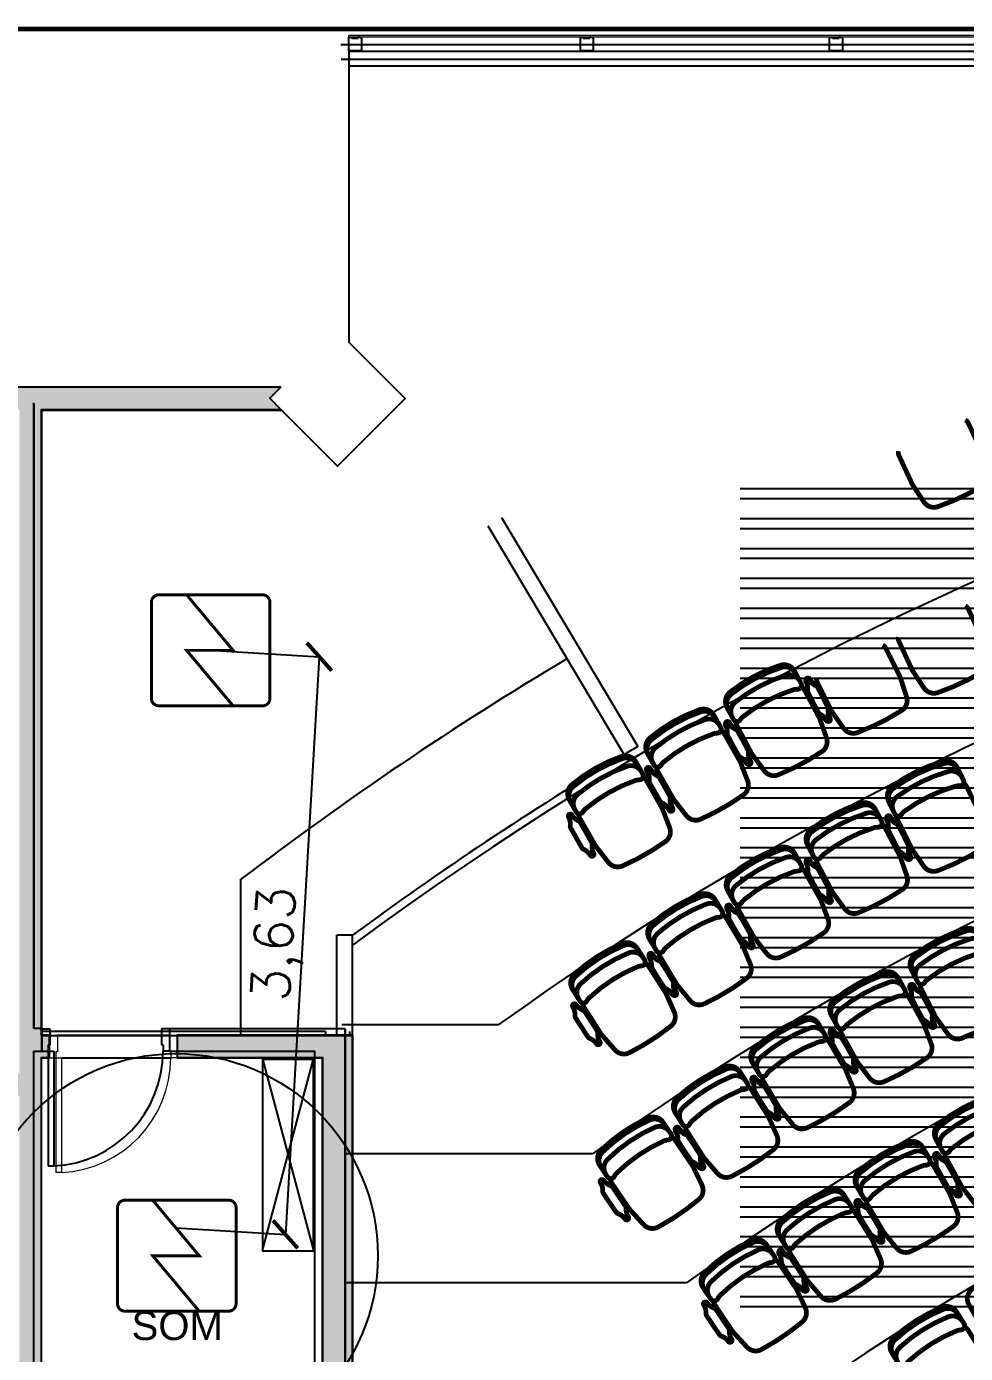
# Model space of a CAD drawing. Header units: metres. Extents: x -331 to 2982, y 362 to 2539.
# Drawn here: x 832.09 to 837.98, y 983.01 to 991.32 of the extents above; entities that cross this region are included whole.
import ezdxf

# ---------------------------------------------------------------- set-up
doc = ezdxf.new("R2010")
doc.units = ezdxf.units.M
doc.layers.get('0').update_dxf_attribs({"color": 251})
doc.layers.get('Defpoints').update_dxf_attribs({"color": 251})
for name, color, linetype in [('AR-COND', 4, 'Continuous'), ('CX', 251, 'Continuous'), ('DET. FUMAÇA', 1, 'Continuous'), ('Pis', 251, 'Continuous'), ('Renato', 7, 'Continuous')]:
    doc.layers.add(name, color=color, linetype=linetype)
doc.layers.add('BASE', color=8, linetype='Continuous', lineweight=5)
doc.styles.add('ARIAL', font='arial.ttf')
doc.styles.add('COTA', font='simplex.shx')
doc.styles.get("Standard").update_dxf_attribs({"font": 'arial.ttf', "height": 0.3})
doc.dimstyles.new('1_100', dxfattribs={"dimtxt": 0.25, "dimasz": 0.15, "dimexe": 0.5, "dimexo": 0.25, "dimgap": 0.25, "dimtad": 1, "dimtxsty": 'Standard', "dimblk": 'DOT', "dimcen": 0.15, "dimadec": 0, "dimazin": 0, "dimtfac": 1, "dimtmove": 0, "dimatfit": 3, "dimfxl": 1, "dimarcsym": 0})

# ---------------------------------------------------------------- blocks, each defined once
blk = doc.blocks.new('XR_BL2_AND_MON-REV15$0$P8014PL')
at = {"layer": 'BASE'}
for p, q in [((-0.075, 0.14), (-0.075, 0.8591)), ((-0.075, 0.8591), (-0.04, 0.8591)), ((-0.04, 0.14), (-0.04, 0.8591)), ((-0.8, 0), (-0.8, 0.14)), ((-0.8, 0.14), (-0.76, 0.14)), ((-0.76, 0.1), (-0.76, 0.14)), ((-0.76, 0.1), (-0.75, 0.1)), ((-0.75, 0), (-0.75, 0.1)), ((-0.04, 0.14), (-0.075, 0.14)), ((-0.05, 0), (-0.05, 0.1)), ((-0.04, 0.1), (-0.05, 0.1)), ((-0.04, 0.1), (-0.04, 0.14)), ((0, 0.14), (-0.04, 0.14)), ((0, 0), (0, 0.14)), ((-0.8, 0), (-0.75, 0)), ((0, 0), (-0.05, 0))]:
    blk.add_line(p, q, dxfattribs=at)
blk.add_arc((-0.04, 0.14), 0.72, 92.78631, 180, dxfattribs=at)
blk = doc.blocks.new('XR_BL2_AND_MON-REV15$0$PERFIL_UNIT_ALCOA')
at = {"layer": 'CX', "color": 6}
for p, q in [((-21.3, 13.4), (-15.2, 13.4)), ((30.6, 13.4), (24.4, 13.4))]:
    blk.add_line(p, q, dxfattribs=at)
at = {"layer": 'CX'}
blk.add_lwpolyline([(-15.2, 19.2), (-15.2, 13.4), (-33.6, 13.4), (-33.6, 19.2), (-35.4, 19.2), (-35.4, 99.2), (44.6, 99.2), (44.6, 19.2), (42.9, 19.2), (42.9, 13.4), (24.4, 13.4), (24.4, 19.2)], close=True, dxfattribs=at)
blk = doc.blocks.new('XR_BL2_AND_MON-REV15$0$A$C10B331E6')
at = {"layer": 'BASE'}
for p, q in [((-0.1499, 0), (-0.1499, -9.3133, 2.33)), ((-0.06, 0, 197.496), (-0.06, -9.3133, 199.826)), ((-0.0499, 0, 179.8525), (-0.0499, -9.3133, 199.826))]:
    blk.add_line(p, q, dxfattribs=at)
at = {"layer": 'BASE', "elevation": 179.8525}
blk.add_lwpolyline([(-0.06, -9.3133), (-0.0499, -9.3133)], dxfattribs=at)
at = {"layer": 'BASE', "linetype": 'ByBlock', "ltscale": 0.1, "xscale": -0.001000000000203727, "yscale": 0.001000000000203727, "zscale": 0.0009999999999763531, "rotation": 90}
for p in [(-0.0466, -6.2537), (-0.0466, -7.8162), (-0.0466, -9.2687, 179.8525)]:
    blk.add_blockref('XR_BL2_AND_MON-REV15$0$PERFIL_UNIT_ALCOA', p, dxfattribs=at)
blk = doc.blocks.new('Detector de fumaça')
at = {"layer": 'DET. FUMAÇA', "linetype": 'Continuous', "lineweight": 15, "const_width": 0.0187}
blk.add_lwpolyline([(774.5995, 539.8158), (775.2491, 539.8158, -0.414214), (775.2958, 539.769), (775.2958, 539.1669, -0.414214), (775.2491, 539.1202), (774.5995, 539.1202, -0.414214), (774.5527, 539.1669), (774.5527, 539.769, -0.414214)], format="xyb", close=True, dxfattribs=at)
blk.add_lwpolyline([(774.773, 539.8158), (775.0645, 539.468), (774.773, 539.468), (775.0645, 539.1202)], dxfattribs=at)
blk = doc.blocks.new('_ARCHTICK')
at = {"color": 0, "linetype": 'ByBlock', "const_width": 0.15}
blk.add_lwpolyline([(-0.5, -0.5), (0.5, 0.5)], dxfattribs=at)
blk = doc.blocks.new('*D4763')
at = {"layer": 'AR-COND', "color": 1, "lineweight": -2, "transparency": 16777216}
for p, q in [((833.2407, 987.414), (833.9269, 987.3736)), ((833.9269, 987.3736), (833.7142, 983.7548)), ((833.028, 983.7951), (833.7142, 983.7548))]:
    blk.add_line(p, q, dxfattribs=at)
at = {"layer": 'Defpoints', "color": 0, "transparency": 16777216}
for p in [(833.2407, 987.414), (833.028, 983.7951), (833.7142, 983.7548)]:
    blk.add_point(p, dxfattribs=at)
at = {"layer": 'AR-COND', "color": 1, "lineweight": -2, "transparency": 16777216, "xscale": 0.165, "yscale": 0.165, "zscale": 0.165}
for p, rotation in [((833.9269, 987.3736), 86.63663096112106), ((833.7142, 983.7548), 266.6366309611211)]:
    blk.add_blockref('_ARCHTICK', p, dxfattribs=dict(at, rotation=rotation))
at = {"layer": 'AR-COND', "color": 1, "transparency": 16777216, "insert": (833.6742, 985.5728), "char_height": 0.24, "attachment_point": 5, "rotation": 86.63663, "style": 'COTA'}
blk.add_mtext('\\A1;3,63', dxfattribs=at)
blk = doc.blocks.new('_Dot')
at = {"color": 0, "linetype": 'ByBlock', "lineweight": -2}
blk.add_line((-0.5, 0), (-1, 0), dxfattribs=at)
at = {"color": 0, "linetype": 'ByBlock', "const_width": 0.5}
blk.add_lwpolyline([(-0.25, 0, 1), (0.25, 0, 1)], format="xyb", close=True, dxfattribs=at)

msp = doc.modelspace()

# ---------------------------------------------------------------- hatches: boundary and pattern name
at = {"layer": 'Renato'}
msp.add_hatch(color=256, dxfattribs=at).paths.add_polyline_path([(828.9861, 984.7637), (828.9861, 986.5106), (828.8161, 986.5106), (828.8161, 986.4206), (828.8461, 986.4206), (828.8461, 982.9668), (828.8161, 982.9668), (828.8161, 982.8768), (828.9861, 982.8768), (828.9861, 984.6237), (832.0457, 984.6237), (832.0457, 980.4637), (830.5581, 980.4637), (830.5581, 980.3237), (832.2357, 980.3237), (832.2357, 980.4637), (832.1857, 980.4637), (832.1857, 982.2254), (833.946, 982.2254), (833.946, 980.723), (834.041, 980.818), (834.136, 980.723), (834.136, 985.0037), (833.0357, 985.0037), (833.0357, 984.8637), (833.946, 984.8637), (833.946, 982.3654), (832.1857, 982.3654), (832.1857, 984.8637), (832.2357, 984.8637), (832.2357, 985.0037), (832.1857, 985.0037), (832.1857, 988.9237), (833.6868, 988.9237), (833.6168, 988.9937), (833.6868, 989.0637), (830.5581, 989.0637), (830.5581, 988.9237), (832.0457, 988.9237), (832.0457, 984.7637)])
h = msp.add_hatch(dxfattribs=at)
h.set_pattern_fill('ANSI32', color=256, scale=0.5, angle=135)
h.set_pattern_definition([(180, (839.86678, 988.55278), (-1e-17, -0.1875), []), (180, (839.80428, 988.61528), (-1e-17, -0.1875), [])])
h.paths.add_polyline_path([(840.7153, 988.5528), (836.5653, 988.5528), (836.5653, 983.2157), (840.7153, 983.2157)])

# ---------------------------------------------------------------- linework, layer by layer
at = {"lineweight": 0}
msp.add_lwpolyline([(830.51, 980.3648), (862.4472, 980.3648, 1.000162), (862.4486, 989.1047), (862.118, 989.1022), (862.118, 991.1173), (862.193, 991.1173), (862.193, 991.3073), (830.793, 991.3073), (830.793, 991.1173), (830.868, 991.1173), (830.868, 989.1048, 1.0398), (830.5074, 980.3647, 0.005135)], format="xyb", close=True, dxfattribs=at)
at = {"layer": 'AR-COND', "color": 150}
msp.add_circle((833.028, 983.6212), 1.266, dxfattribs=at)
at = {"layer": 'Pis'}
for p, q in [((843.3762, 991.3073), (834.0629, 991.3073)), ((843.3762, 991.2971), (834.0629, 991.2971)), ((843.3762, 991.2073), (834.0629, 991.2073)), ((843.3762, 991.2073), (834.063, 991.2073)), ((834.063, 991.1173), (843.3751, 991.1173)), ((832.1376, 985.0448), (832.1376, 988.9648)), ((832.1376, 988.9573), (832.1376, 985.0448)), ((832.1876, 985.0448), (832.1376, 985.0448)), ((832.1876, 984.9048), (832.1876, 985.0448)), ((832.1876, 984.9023), (832.1876, 985.0423)), ((832.1876, 985.0423), (832.1876, 984.9023)), ((832.1876, 985.0423), (832.2376, 985.0423)), ((832.2376, 985.0423), (832.2376, 984.9423)), ((832.9876, 985.0423), (832.9376, 985.0423)), ((832.9376, 985.0423), (832.9376, 984.9423)), ((834.088, 985.0423), (832.9876, 985.0423)), ((832.9876, 985.0423), (832.9876, 984.9023)), ((832.9876, 985.0423), (832.9876, 984.9023)), ((835.0491, 985.0669), (834.068, 985.0669)), ((835.0491, 985.0669), (834.068, 985.0669)), ((835.0491, 985.0669), (834.068, 985.0669)), ((835.0491, 985.0669), (834.068, 985.0669)), ((834.088, 980.8039), (834.088, 985.0423)), ((834.088, 985.0423), (834.088, 980.8039)), ((832.2276, 984.9423), (832.2276, 984.9023)), ((832.2276, 984.9423), (832.2376, 984.9423)), ((832.9476, 984.9423), (832.9376, 984.9423)), ((832.9476, 984.9423), (832.9476, 984.9023)), ((832.1376, 984.9023), (832.1876, 984.9023)), ((832.1376, 982.404), (832.1376, 984.9023)), ((832.1876, 984.9023), (832.2276, 984.9023)), ((832.2276, 984.9023), (832.2276, 984.1831)), ((832.2276, 984.9023), (832.2626, 984.9023)), ((832.2626, 984.9023), (832.2626, 984.1831)), ((832.9876, 984.9023), (832.9476, 984.9023)), ((832.9876, 984.9023), (833.898, 984.9023)), ((833.898, 982.404), (833.898, 984.9023)), ((835.6392, 984.2595), (834.088, 984.2595)), ((835.6392, 984.2595), (834.088, 984.2595)), ((832.2626, 984.1831), (832.2276, 984.1831)), ((836.2292, 983.4521), (834.088, 983.4521)), ((836.2292, 983.4521), (834.088, 983.4521))]:
    msp.add_line(p, q, dxfattribs=at)
at = {"layer": 'Pis', "const_width": 0.03}
for points in [[(830.51, 980.3648), (862.4472, 980.3648, 1.000162), (862.4486, 989.1047), (862.118, 989.1022), (862.118, 991.1173), (862.193, 991.1173), (862.193, 991.3073), (830.793, 991.3073), (830.793, 991.1173), (830.868, 991.1173), (830.868, 989.1048, 1.0398), (830.5074, 980.3647, 0.005135)], [(836.8982, 987.1668, 0.08991), (836.5834, 986.999, 0.086278), (836.5663, 986.9799, -0.57735), (836.523, 986.9813), (836.482, 987.0583, -0.36261), (836.5017, 987.1524, -0.08991), (836.8165, 987.3201, -0.36261), (836.9056, 987.284), (836.9466, 987.2071, -0.57735), (836.9237, 987.1703, 0.086278)], [(837.0659, 987.0132, -0.164851), (837.0566, 987.022), (836.9888, 987.1491, -0.164851), (836.9867, 987.1618, 0.162089), (836.9779, 987.2175, -1), (836.9999, 987.2292, 0.162089), (837.0412, 987.1909, -0.164851), (837.0506, 987.1821), (837.1184, 987.0549, -0.164851), (837.1204, 987.0422, 0.162089), (837.1293, 986.9865, -1), (837.1072, 986.9748, 0.162089)], [(837.1153, 987.0564), (837.051, 987.1853, 0.164851), (837.0419, 987.1944, -0.162089), (837.0017, 987.2338, 1), (836.9793, 987.2227, -0.162089), (836.9866, 987.1668, 0.164851), (836.9884, 987.1541), (837.0527, 987.0251, 0.164851), (837.0618, 987.0161, -0.162089), (837.102, 986.9766, 1), (837.1244, 986.9877, -0.162089), (837.1171, 987.0436, 0.164851)], [(836.3957, 986.8906, 0.08991), (836.0855, 986.7144, 0.086278), (836.0689, 986.6948, -0.57735), (836.0256, 986.6951), (835.9826, 986.7709, -0.36261), (835.9997, 986.8655, -0.08991), (836.3099, 987.0417, -0.36261), (836.3999, 987.008), (836.443, 986.9322, -0.57735), (836.4211, 986.8949, 0.086278)], [(836.5675, 986.7416, -0.164851), (836.5579, 986.7501), (836.4867, 986.8754, -0.164851), (836.4843, 986.888, 0.162089), (836.474, 986.9434, -1), (836.4957, 986.9558, 0.162089), (836.538, 986.9185, -0.164851), (836.5476, 986.91), (836.6188, 986.7847, -0.164851), (836.6212, 986.7721, 0.162089), (836.6316, 986.7167, -1), (836.6098, 986.7043, 0.162089)], [(836.6153, 986.7868), (836.5475, 986.914, 0.164851), (836.5382, 986.9228, -0.162089), (836.4969, 986.9612, 1), (836.4748, 986.9494, -0.162089), (836.4837, 986.8938, 0.164851), (836.4858, 986.8811), (836.5535, 986.7539, 0.164851), (836.5629, 986.7451, -0.162089), (836.6042, 986.7067, 1), (836.6262, 986.7185, -0.162089), (836.6174, 986.7742, 0.164851)], [(835.9069, 986.5981, 0.08991), (835.5967, 986.4219, 0.086278), (835.5801, 986.4023, -0.57735), (835.5368, 986.4026), (835.4937, 986.4784, -0.36261), (835.5109, 986.573, -0.08991), (835.8211, 986.7492, -0.36261), (835.9111, 986.7155), (835.9541, 986.6397, -0.57735), (835.9322, 986.6024, 0.086278)], [(836.1232, 986.5031), (836.052, 986.6285, 0.164851), (836.0424, 986.637, -0.162089), (836.0001, 986.6742, 1), (835.9784, 986.6619, -0.162089), (835.9887, 986.6065, 0.164851), (835.9911, 986.5939), (836.0623, 986.4686, 0.164851), (836.0719, 986.46, -0.162089), (836.1142, 986.4228, 1), (836.136, 986.4351, -0.162089), (836.1256, 986.4905, 0.164851)], [(836.0787, 986.4491, -0.164851), (836.0691, 986.4576), (835.9979, 986.5829, -0.164851), (835.9955, 986.5955, 0.162089), (835.9851, 986.6509, -1), (836.0069, 986.6633, 0.162089), (836.0492, 986.626, -0.164851), (836.0588, 986.6175), (836.1299, 986.4922, -0.164851), (836.1324, 986.4796, 0.162089), (836.1427, 986.4242, -1), (836.121, 986.4118, 0.162089)], [(837.9148, 986.5626, 0.08991), (837.5945, 986.4055, 0.086278), (837.5767, 986.387, -0.57735), (837.5335, 986.3899), (837.4951, 986.4682, -0.36261), (837.518, 986.5615, -0.08991), (837.8383, 986.7186, -0.36261), (837.9262, 986.6794), (837.9645, 986.6012, -0.57735), (837.9404, 986.5652, 0.086278)], [(837.4037, 986.3023, 0.08991), (837.088, 986.1361, 0.086278), (837.0708, 986.1171, -0.57735), (837.0275, 986.1188), (836.9869, 986.1959, -0.36261), (837.0071, 986.2899, -0.08991), (837.3228, 986.456, -0.36261), (837.4117, 986.4194), (837.4523, 986.3423, -0.57735), (837.4292, 986.3057, 0.086278)], [(835.6343, 986.2106), (835.5632, 986.3359, 0.164851), (835.5536, 986.3445, -0.162089), (835.5113, 986.3817, 1), (835.4895, 986.3694, -0.162089), (835.4999, 986.314, 0.164851), (835.5023, 986.3014), (835.5735, 986.1761, 0.164851), (835.5831, 986.1675, -0.162089), (835.6254, 986.1303, 1), (835.6471, 986.1426, -0.162089), (835.6368, 986.198, 0.164851)], [(837.5706, 986.1478, -0.164851), (837.5613, 986.1566), (837.4942, 986.2842, -0.164851), (837.4922, 986.2968, 0.162089), (837.4836, 986.3525, -1), (837.5058, 986.3642, 0.162089), (837.5468, 986.3256, -0.164851), (837.5561, 986.3167), (837.6233, 986.1892, -0.164851), (837.6253, 986.1765, 0.162089), (837.6338, 986.1208, -1), (837.6117, 986.1092, 0.162089)], [(837.6192, 986.1924), (837.5558, 986.3218, 0.164851), (837.5467, 986.3309, -0.162089), (837.5068, 986.3706, 1), (837.4843, 986.3596, -0.162089), (837.4913, 986.3037, 0.164851), (837.4929, 986.291), (837.5564, 986.1616, 0.164851), (837.5654, 986.1525, -0.162089), (837.6054, 986.1127, 1), (837.6278, 986.1237, -0.162089), (837.6209, 986.1796, 0.164851)], [(836.9005, 986.0267, 0.08991), (836.5897, 985.8515, 0.086278), (836.573, 985.832, -0.57735), (836.5297, 985.8325), (836.487, 985.9084, -0.36261), (836.5044, 986.0029, -0.08991), (836.8152, 986.178, -0.36261), (836.9052, 986.144), (836.9479, 986.0681, -0.57735), (836.9259, 986.0308, 0.086278)], [(837.0718, 985.877, -0.164851), (837.0622, 985.8856), (836.9915, 986.0111, -0.164851), (836.9891, 986.0237, 0.162089), (836.979, 986.0792, -1), (837.0007, 986.0915, 0.162089), (837.0429, 986.0541, -0.164851), (837.0525, 986.0455), (837.1232, 985.9199, -0.164851), (837.1256, 985.9073, 0.162089), (837.1357, 985.8519, -1), (837.1139, 985.8396, 0.162089)], [(837.1188, 985.9238), (837.0517, 986.0513, 0.164851), (837.0424, 986.0601, -0.162089), (837.0013, 986.0987, 1), (836.9792, 986.0871, -0.162089), (836.9878, 986.0314, 0.164851), (836.9898, 986.0187), (837.0569, 985.8912, 0.164851), (837.0662, 985.8823, -0.162089), (837.1073, 985.8437, 1), (837.1294, 985.8554, -0.162089), (837.1208, 985.9111, 0.164851)], [(836.406, 985.7362, 0.08991), (836.1004, 985.5522, 0.086278), (836.0843, 985.5322, -0.57735), (836.041, 985.5314), (835.996, 985.6061, -0.36261), (836.0108, 985.7011, -0.08991), (836.3165, 985.885, -0.36261), (836.4073, 985.8536), (836.4522, 985.7789, -0.57735), (836.4313, 985.741, 0.086278)], [(836.6266, 985.6401), (836.5559, 985.7657, 0.164851), (836.5463, 985.7743, -0.162089), (836.5041, 985.8117, 1), (836.4824, 985.7994, -0.162089), (836.4925, 985.744, 0.164851), (836.4949, 985.7313), (836.5656, 985.6058, 0.164851), (836.5752, 985.5972, -0.162089), (836.6173, 985.5598, 1), (836.6391, 985.5721, -0.162089), (836.629, 985.6275, 0.164851)], [(836.5815, 985.5915, -0.164851), (836.5717, 985.5998), (836.4974, 985.7232, -0.164851), (836.4947, 985.7358, 0.162089), (836.4829, 985.7909, -1), (836.5044, 985.8038, 0.162089), (836.5476, 985.7676, -0.164851), (836.5574, 985.7593), (836.6317, 985.6359, -0.164851), (836.6344, 985.6233, 0.162089), (836.6462, 985.5682, -1), (836.6247, 985.5553, 0.162089)], [(838.0561, 985.5151, 0.08991), (837.739, 985.3516, 0.086278), (837.7216, 985.3327, -0.57735), (837.6784, 985.3347), (837.6384, 985.4122, -0.36261), (837.6594, 985.506, -0.08991), (837.9765, 985.6695, -0.36261), (838.065, 985.6322), (838.105, 985.5547, -0.57735), (838.0816, 985.5183, 0.086278)], [(835.9205, 985.4309, 0.08991), (835.6203, 985.2383, 0.086278), (835.6047, 985.2178, -0.57735), (835.5615, 985.2158), (835.5144, 985.2892, -0.36261), (835.5264, 985.3846, -0.08991), (835.8267, 985.5772, -0.36261), (835.9184, 985.5483), (835.9655, 985.475, -0.57735), (835.9456, 985.4365, 0.086278)], [(836.1433, 985.342), (836.069, 985.4654, 0.164851), (836.0592, 985.4737, -0.162089), (836.016, 985.5099, 1), (835.9946, 985.497, -0.162089), (836.0063, 985.4419, 0.164851), (836.009, 985.4293), (836.0833, 985.3059, 0.164851), (836.0931, 985.2976, -0.162089), (836.1363, 985.2614, 1), (836.1578, 985.2743, -0.162089), (836.146, 985.3294, 0.164851)], [(836.1001, 985.2913, -0.164851), (836.0901, 985.2993), (836.0122, 985.4206, -0.164851), (836.0091, 985.4331, 0.162089), (835.9958, 985.4879, -1), (836.0169, 985.5014, 0.162089), (836.0611, 985.4664, -0.164851), (836.0712, 985.4584), (836.149, 985.3371, -0.164851), (836.1521, 985.3247, 0.162089), (836.1654, 985.2699, -1), (836.1443, 985.2564, 0.162089)], [(837.5499, 985.2449, 0.08991), (837.2379, 985.0718, 0.086278), (837.2211, 985.0524, -0.57735), (837.1778, 985.0532), (837.1356, 985.1294, -0.36261), (837.1537, 985.2238, -0.08991), (837.4657, 985.3968, -0.36261), (837.5553, 985.3622), (837.5976, 985.2859, -0.57735), (837.5753, 985.2488, 0.086278)], [(837.7202, 985.0941, -0.164851), (837.7107, 985.1027), (837.6408, 985.2287, -0.164851), (837.6385, 985.2414, 0.162089), (837.6287, 985.2969, -1), (837.6506, 985.309, 0.162089), (837.6925, 985.2713, -0.164851), (837.702, 985.2627), (837.7719, 985.1366, -0.164851), (837.7742, 985.124, 0.162089), (837.7839, 985.0685, -1), (837.7621, 985.0564, 0.162089)], [(837.7681, 985.139), (837.702, 985.267, 0.164851), (837.6928, 985.276, -0.162089), (837.652, 985.3149, 1), (837.6298, 985.3034, -0.162089), (837.6379, 985.2477, 0.164851), (837.6398, 985.235), (837.7059, 985.1069, 0.164851), (837.7151, 985.098, -0.162089), (837.7558, 985.059, 1), (837.7781, 985.0705, -0.162089), (837.77, 985.1263, 0.164851)], [(835.6692, 985.0294), (835.5914, 985.1507, 0.164851), (835.5814, 985.1587, -0.162089), (835.5371, 985.1936, 1), (835.5161, 985.1801, -0.162089), (835.5294, 985.1253, 0.164851), (835.5325, 985.1129), (835.6103, 984.9916, 0.164851), (835.6203, 984.9836, -0.162089), (835.6646, 984.9486, 1), (835.6856, 984.9621, -0.162089), (835.6723, 985.0169, 0.164851)], [(837.0526, 984.9587, 0.08991), (836.746, 984.7764, 0.086278), (836.7298, 984.7564, -0.57735), (836.6865, 984.7559), (836.6419, 984.8308, -0.36261), (836.6572, 984.9257, -0.08991), (836.9638, 985.1081, -0.36261), (837.0545, 985.0761), (837.099, 985.0012, -0.57735), (837.0779, 984.9635, 0.086278)], [(837.2273, 984.8131, -0.164851), (837.2176, 984.8215), (837.1439, 984.9453, -0.164851), (837.1412, 984.9579, 0.162089), (837.1298, 985.0131, -1), (837.1513, 985.0259, 0.162089), (837.1943, 984.9895, -0.164851), (837.2041, 984.9811), (837.2777, 984.8573, -0.164851), (837.2804, 984.8447, 0.162089), (837.2919, 984.7895, -1), (837.2704, 984.7767, 0.162089)], [(837.2734, 984.8602), (837.2035, 984.9862, 0.164851), (837.194, 984.9949, -0.162089), (837.1521, 985.0326, 1), (837.1302, 985.0204, -0.162089), (837.14, 984.9649, 0.164851), (837.1423, 984.9523), (837.2122, 984.8263, 0.164851), (837.2217, 984.8176, -0.162089), (837.2636, 984.7799, 1), (837.2855, 984.7921, -0.162089), (837.2757, 984.8476, 0.164851)], [(836.5648, 984.657, 0.08991), (836.2638, 984.4655, 0.086278), (836.2482, 984.4451, -0.57735), (836.2049, 984.4432), (836.1581, 984.5167, -0.36261), (836.1705, 984.6121, -0.08991), (836.4715, 984.8036, -0.36261), (836.5631, 984.7744), (836.6099, 984.7009, -0.57735), (836.5899, 984.6625, 0.086278)], [(836.7878, 984.5659), (836.7142, 984.6897, 0.164851), (836.7044, 984.6981, -0.162089), (836.6614, 984.7345, 1), (836.6399, 984.7217, -0.162089), (836.6513, 984.6665, 0.164851), (836.654, 984.654), (836.7277, 984.5301, 0.164851), (836.7374, 984.5218, -0.162089), (836.7805, 984.4854, 1), (836.802, 984.4981, -0.162089), (836.7905, 984.5533, 0.164851)], [(836.7438, 984.5168, -0.164851), (836.7338, 984.5248), (836.6564, 984.6464, -0.164851), (836.6534, 984.6589, 0.162089), (836.6403, 984.7137, -1), (836.6614, 984.7271, 0.162089), (836.7055, 984.692, -0.164851), (836.7155, 984.684), (836.7929, 984.5624, -0.164851), (836.7959, 984.5499, 0.162089), (836.809, 984.4951, -1), (836.7879, 984.4817, 0.162089)], [(838.2064, 984.4647, 0.08991), (837.8931, 984.2942, 0.086278), (837.8761, 984.2749, -0.57735), (837.8328, 984.276), (837.7912, 984.3525, -0.36261), (837.81, 984.4468, -0.08991), (838.1234, 984.6173, -0.36261), (838.2128, 984.5819), (838.2545, 984.5054, -0.57735), (838.2319, 984.4684, 0.086278)], [(836.0867, 984.34, 0.08991), (835.7916, 984.1394, 0.086278), (835.7766, 984.1185, -0.57735), (835.7335, 984.1153), (835.6845, 984.1874, -0.36261), (835.6939, 984.2831, -0.08991), (835.989, 984.4836, -0.36261), (836.0814, 984.4573), (836.1304, 984.3852, -0.57735), (836.1116, 984.3462, 0.086278)], [(836.312, 984.2564), (836.2346, 984.3779, 0.164851), (836.2246, 984.386, -0.162089), (836.1805, 984.4211, 1), (836.1594, 984.4076, -0.162089), (836.1725, 984.3528, 0.164851), (836.1756, 984.3404), (836.2529, 984.2188, 0.164851), (836.2629, 984.2107, -0.162089), (836.307, 984.1756, 1), (836.3281, 984.1891, -0.162089), (836.315, 984.2439, 0.164851)], [(836.2699, 984.2052, -0.164851), (836.2596, 984.2129), (836.1786, 984.3321, -0.164851), (836.1752, 984.3445, 0.162089), (836.1604, 984.3989, -1), (836.1811, 984.4129, 0.162089), (836.2262, 984.3792, -0.164851), (836.2365, 984.3715), (836.3175, 984.2523, -0.164851), (836.3209, 984.2399, 0.162089), (836.3357, 984.1855, -1), (836.315, 984.1714, 0.162089)], [(837.7062, 984.1838, 0.08991), (837.3984, 984.0034, 0.086278), (837.382, 983.9835, -0.57735), (837.3387, 983.9833), (837.2947, 984.0584, -0.36261), (837.3105, 984.1533, -0.08991), (837.6183, 984.3337, -0.36261), (837.7088, 984.3012), (837.7528, 984.226, -0.57735), (837.7314, 984.1884, 0.086278)], [(837.8799, 984.0371, -0.164851), (837.8702, 984.0455), (837.7974, 984.1698, -0.164851), (837.7948, 984.1824, 0.162089), (837.7837, 984.2377, -1), (837.8052, 984.2503, 0.162089), (837.848, 984.2136, -0.164851), (837.8578, 984.2052), (837.9306, 984.0809, -0.164851), (837.9332, 984.0683, 0.162089), (837.9443, 984.0131, -1), (837.9227, 984.0004, 0.162089)], [(837.9268, 984.0823), (837.8579, 984.2089, 0.164851), (837.8485, 984.2176, -0.162089), (837.8069, 984.2556, 1), (837.7849, 984.2436, -0.162089), (837.7943, 984.1881, 0.164851), (837.7965, 984.1754), (837.8653, 984.0488, 0.164851), (837.8748, 984.0401, -0.162089), (837.9164, 984.0021, 1), (837.9383, 984.014, -0.162089), (837.929, 984.0696, 0.164851)], [(835.8461, 983.9318), (835.7651, 984.051, 0.164851), (835.7548, 984.0588, -0.162089), (835.7097, 984.0925, 1), (835.689, 984.0784, -0.162089), (835.7038, 984.024, 0.164851), (835.7072, 984.0117), (835.7882, 983.8925, 0.164851), (835.7985, 983.8847, -0.162089), (835.8436, 983.851, 1), (835.8643, 983.8651, -0.162089), (835.8495, 983.9195, 0.164851)], [(837.2157, 983.8864, 0.08991), (836.9139, 983.6962, 0.086278), (836.8982, 983.6759, -0.57735), (836.8549, 983.6742), (836.8085, 983.7479, -0.36261), (836.8213, 983.8432, -0.08991), (837.1231, 984.0334, -0.36261), (837.2146, 984.0038), (837.261, 983.93, -0.57735), (837.2409, 983.8917, 0.086278)], [(837.3941, 983.7453, -0.164851), (837.3842, 983.7534), (837.3073, 983.8753, -0.164851), (837.3043, 983.8878, 0.162089), (837.2915, 983.9427, -1), (837.3126, 983.956, 0.162089), (837.3566, 983.9207, -0.164851), (837.3666, 983.9126), (837.4434, 983.7907, -0.164851), (837.4464, 983.7782, 0.162089), (837.4592, 983.7233, -1), (837.4381, 983.71, 0.162089)], [(837.4389, 983.7926), (837.366, 983.917, 0.164851), (837.3563, 983.9254, -0.162089), (837.3135, 983.962, 1), (837.2919, 983.9494, -0.162089), (837.303, 983.8941, 0.164851), (837.3056, 983.8816), (837.3785, 983.7572, 0.164851), (837.3882, 983.7488, -0.162089), (837.431, 983.7122, 1), (837.4526, 983.7248, -0.162089), (837.4415, 983.7801, 0.164851)], [(836.7353, 983.5724, 0.08991), (836.4396, 983.3727, 0.086278), (836.4246, 983.3519, -0.57735), (836.3814, 983.3488), (836.3326, 983.421, -0.36261), (836.3424, 983.5167, -0.08991), (836.638, 983.7164, -0.36261), (836.7304, 983.6897), (836.7792, 983.6175, -0.57735), (836.7602, 983.5786, 0.086278)], [(836.9611, 983.4869), (836.8843, 983.6088, 0.164851), (836.8743, 983.6169, -0.162089), (836.8304, 983.6522, 1), (836.8092, 983.6389, -0.162089), (836.8221, 983.584, 0.164851), (836.8251, 983.5715), (836.9019, 983.4496, 0.164851), (836.9119, 983.4415, -0.162089), (836.9558, 983.4062, 1), (836.977, 983.4195, -0.162089), (836.9641, 983.4744, 0.164851)], [(836.9181, 983.4371, -0.164851), (836.9078, 983.4449), (836.8272, 983.5643, -0.164851), (836.8238, 983.5767, 0.162089), (836.8092, 983.6311, -1), (836.8299, 983.6451, 0.162089), (836.875, 983.6112, -0.164851), (836.8852, 983.6035), (836.9659, 983.4841, -0.164851), (836.9692, 983.4717, 0.162089), (836.9838, 983.4172, -1), (836.9631, 983.4032, 0.162089)], [(838.4114, 983.4378, 0.08991), (838.1031, 983.2583, 0.086278), (838.0867, 983.2385, -0.57735), (838.0434, 983.2383), (837.9995, 983.3136, -0.36261), (838.0156, 983.4084, -0.08991), (838.3239, 983.5879, -0.36261), (838.4143, 983.5552), (838.4582, 983.4799, -0.57735), (838.4367, 983.4423, 0.086278)], [(836.4935, 983.165), (836.4129, 983.2844, 0.164851), (836.4026, 983.2922, -0.162089), (836.3576, 983.326, 1), (836.3369, 983.312, -0.162089), (836.3515, 983.2576, 0.164851), (836.3549, 983.2452), (836.4355, 983.1258, 0.164851), (836.4457, 983.118, -0.162089), (836.4908, 983.0842, 1), (836.5115, 983.0982, -0.162089), (836.4969, 983.1526, 0.164851)], [(837.9233, 983.1509, 0.08991), (837.6213, 982.961, 0.086278), (837.6056, 982.9407, -0.57735), (837.5623, 982.9391), (837.5159, 983.0129, -0.36261), (837.5288, 983.1081, -0.08991), (837.8309, 983.298, -0.36261), (837.9223, 983.2683), (837.9687, 983.1946, -0.57735), (837.9485, 983.1563, 0.086278)]]:
    msp.add_lwpolyline(points, format="xyb", close=True, dxfattribs=at)
for points in [[(837.5568, 988.6622, 0.149389), (837.5609, 988.6333), (837.6421, 988.4587, 0.03724), (837.6494, 988.4457), (837.717, 988.3435, 0.342214), (837.804, 988.314, 0.051556), (838.0837, 988.4442, 0.342214), (838.1172, 988.5298), (838.0826, 988.6473, 0.03724), (838.0773, 988.6612), (837.9961, 988.8358, 0.149389), (837.9765, 988.8575)], [(837.5568, 987.4972, 0.149389), (837.5609, 987.4683), (837.6421, 987.2937, 0.03724), (837.6494, 987.2807), (837.717, 987.1785, 0.342214), (837.804, 987.149, 0.051556), (838.0837, 987.2792, 0.342214), (838.1172, 987.3648), (838.0826, 987.4823, 0.03724), (838.0773, 987.4962), (837.9961, 987.6708, 0.149389), (837.9765, 987.6925)], [(837.0443, 987.2403, 0.149389), (837.0492, 987.2115), (837.1351, 987.0391, 0.03724), (837.1427, 987.0264), (837.2131, 986.926, 0.342214), (837.3009, 986.8989, 0.051556), (837.5769, 987.0365, 0.342214), (837.6081, 987.123), (837.5703, 987.2396, 0.03724), (837.5646, 987.2533), (837.4787, 987.4257, 0.149389), (837.4586, 987.4469)], [(836.4891, 987.045, -0.36261), (836.5087, 987.1391, -0.08991), (836.8236, 987.3069, -0.36261), (836.9127, 987.2708)], [(836.5154, 986.9956, -0.36261), (836.5351, 987.0897, -0.08991), (836.8499, 987.2575, -0.36261), (836.939, 987.2213)], [(836.5394, 986.9688, 0.149389), (836.545, 986.9401), (836.6355, 986.7702, 0.03724), (836.6435, 986.7576), (836.7165, 986.6592, 0.342214), (836.805, 986.6344, 0.051556), (837.0773, 986.7795, 0.342214), (837.1061, 986.8668), (837.0651, 986.9823, 0.03724), (837.0591, 986.9959), (836.9686, 987.1658, 0.149389), (836.9479, 987.1865)], [(835.99, 986.7578, -0.36261), (836.0071, 986.8524, -0.08991), (836.3173, 987.0287, -0.36261), (836.4073, 986.9949)], [(836.0177, 986.7091, -0.36261), (836.0348, 986.8037, -0.08991), (836.345, 986.98, -0.36261), (836.435, 986.9462)], [(836.0424, 986.683, 0.149389), (836.0487, 986.6544), (836.1438, 986.487, 0.03724), (836.1521, 986.4747), (836.2278, 986.3783, 0.342214), (836.3169, 986.3559, 0.051556), (836.5852, 986.5083, 0.342214), (836.6116, 986.5963), (836.5676, 986.7107, 0.03724), (836.5612, 986.7241), (836.4661, 986.8915, 0.149389), (836.4449, 986.9116)], [(835.5012, 986.4653, -0.36261), (835.5183, 986.5599, -0.08991), (835.8285, 986.7362, -0.36261), (835.9185, 986.7024)], [(835.5288, 986.4166, -0.36261), (835.546, 986.5112, -0.08991), (835.8561, 986.6874, -0.36261), (835.9462, 986.6537)], [(837.5018, 986.4547, -0.36261), (837.5246, 986.5481, -0.08991), (837.8449, 986.7051, -0.36261), (837.9328, 986.666)], [(837.5264, 986.4044, -0.36261), (837.5493, 986.4978, -0.08991), (837.8696, 986.6548, -0.36261), (837.9574, 986.6157)], [(835.5535, 986.3905, 0.149389), (835.5599, 986.3619), (835.655, 986.1945, 0.03724), (835.6633, 986.1822), (835.739, 986.0858, 0.342214), (835.8281, 986.0634, 0.051556), (836.0963, 986.2158, 0.342214), (836.1228, 986.3038), (836.0787, 986.4182, 0.03724), (836.0724, 986.4316), (835.9772, 986.599, 0.149389), (835.956, 986.6191)], [(837.5495, 986.3768, 0.149389), (837.5541, 986.3479), (837.6388, 986.175, 0.03724), (837.6464, 986.1622), (837.716, 986.0614, 0.342214), (837.8036, 986.0336, 0.051556), (838.0807, 986.1694, 0.342214), (838.1124, 986.2557), (838.0754, 986.3725, 0.03724), (838.0698, 986.3863), (837.9851, 986.5592, 0.149389), (837.9651, 986.5805)], [(836.9939, 986.1826, -0.36261), (837.0141, 986.2766, -0.08991), (837.3298, 986.4428, -0.36261), (837.4187, 986.4062)], [(837.02, 986.133, -0.36261), (837.0402, 986.227, -0.08991), (837.3559, 986.3932, -0.36261), (837.4448, 986.3566)], [(837.0438, 986.1061, 0.149389), (837.0493, 986.0774), (837.139, 985.907, 0.03724), (837.1468, 985.8944), (837.2194, 985.7956, 0.342214), (837.3077, 985.7704, 0.051556), (837.5808, 985.9141, 0.342214), (837.61, 986.0012), (837.5697, 986.1169, 0.03724), (837.5637, 986.1305), (837.4741, 986.3009, 0.149389), (837.4535, 986.3217)], [(836.4943, 985.8953, -0.36261), (836.5118, 985.9899, -0.08991), (836.8226, 986.165, -0.36261), (836.9125, 986.1309)], [(836.5218, 985.8465, -0.36261), (836.5393, 985.941, -0.08991), (836.8501, 986.1162, -0.36261), (836.94, 986.0821)], [(836.5464, 985.8203, 0.149389), (836.5527, 985.7917), (836.6472, 985.624, 0.03724), (836.6554, 985.6116), (836.7308, 985.5149, 0.342214), (836.8198, 985.4922, 0.051556), (837.0886, 985.6437, 0.342214), (837.1154, 985.7316), (837.0717, 985.8461, 0.03724), (837.0654, 985.8596), (836.9709, 986.0273, 0.149389), (836.9497, 986.0475)], [(836.0038, 985.5932, -0.36261), (836.0185, 985.6882, -0.08991), (836.3242, 985.8722, -0.36261), (836.415, 985.8407)], [(836.0327, 985.5452, -0.36261), (836.0474, 985.6402, -0.08991), (836.3531, 985.8242, -0.36261), (836.4439, 985.7927)], [(836.058, 985.5197, 0.149389), (836.0651, 985.4913), (836.1644, 985.3264, 0.03724), (836.173, 985.3142), (836.251, 985.2198, 0.342214), (836.3407, 985.1996, 0.051556), (836.605, 985.3587, 0.342214), (836.6292, 985.4474), (836.5823, 985.5606, 0.03724), (836.5756, 985.5739), (836.4764, 985.7388, 0.149389), (836.4546, 985.7584)], [(837.6453, 985.3988, -0.36261), (837.6662, 985.4927, -0.08991), (837.9833, 985.6562, -0.36261), (838.0719, 985.6188)], [(835.5225, 985.2765, -0.36261), (835.5345, 985.3719, -0.08991), (835.8348, 985.5646, -0.36261), (835.9265, 985.5357)], [(837.671, 985.349, -0.36261), (837.6919, 985.4429, -0.08991), (838.009, 985.6064, -0.36261), (838.0976, 985.569)], [(835.5528, 985.2294, -0.36261), (835.5648, 985.3248, -0.08991), (835.8651, 985.5174, -0.36261), (835.9568, 985.4886)], [(837.6946, 985.3219, 0.149389), (837.6998, 985.2931), (837.7881, 985.122, 0.03724), (837.7958, 985.1093), (837.8675, 985.01, 0.342214), (837.9557, 984.984, 0.051556), (838.2299, 985.1254, 0.342214), (838.2599, 985.2123), (838.2205, 985.3283, 0.03724), (838.2147, 985.342), (838.1264, 985.5131, 0.149389), (838.106, 985.5341)], [(835.5788, 985.2046, 0.149389), (835.5867, 985.1764), (835.6907, 985.0144, 0.03724), (835.6996, 985.0025), (835.7804, 984.9103, 0.342214), (835.8706, 984.8928, 0.051556), (836.1303, 985.0593, 0.342214), (836.1519, 985.1486), (836.1018, 985.2605, 0.03724), (836.0947, 985.2736), (835.9907, 985.4356, 0.149389), (835.9685, 985.4545)], [(837.1428, 985.1163, -0.36261), (837.1609, 985.2107, -0.08991), (837.4729, 985.3837, -0.36261), (837.5626, 985.349)], [(837.17, 985.0673, -0.36261), (837.1881, 985.1617, -0.08991), (837.5001, 985.3347, -0.36261), (837.5898, 985.3)], [(837.1944, 985.0408, 0.149389), (837.2005, 985.0123), (837.2939, 984.8439, 0.03724), (837.3021, 984.8314), (837.3767, 984.7343, 0.342214), (837.4656, 984.711, 0.051556), (837.7354, 984.8606, 0.342214), (837.7628, 984.9484), (837.7199, 985.0632, 0.03724), (837.7137, 985.0767), (837.6203, 985.245, 0.149389), (837.5993, 985.2653)], [(836.6496, 984.8179, -0.36261), (836.6649, 984.9128, -0.08991), (836.9715, 985.0952, -0.36261), (837.0622, 985.0632)], [(836.6783, 984.7697, -0.36261), (836.6935, 984.8646, -0.08991), (837.0001, 985.047, -0.36261), (837.0908, 985.0151)], [(836.7035, 984.7441, 0.149389), (836.7104, 984.7157), (836.8088, 984.5502, 0.03724), (836.8174, 984.538), (836.8949, 984.4431, 0.342214), (836.9845, 984.4225, 0.051556), (837.2497, 984.5802, 0.342214), (837.2743, 984.6688), (837.228, 984.7822, 0.03724), (837.2214, 984.7955), (837.1229, 984.961, 0.149389), (837.1013, 984.9807)], [(836.1662, 984.5041, -0.36261), (836.1786, 984.5994, -0.08991), (836.4795, 984.791, -0.36261), (836.5711, 984.7618)], [(836.1963, 984.4568, -0.36261), (836.2086, 984.5521, -0.08991), (836.5096, 984.7437, -0.36261), (836.6012, 984.7145)], [(836.2222, 984.4319, 0.149389), (836.23, 984.4037), (836.3334, 984.2413, 0.03724), (836.3423, 984.2294), (836.4227, 984.1369, 0.342214), (836.5129, 984.119, 0.051556), (836.7731, 984.2847, 0.342214), (836.7951, 984.3739), (836.7454, 984.4859, 0.03724), (836.7384, 984.499), (836.635, 984.6615, 0.149389), (836.6128, 984.6805)], [(837.7983, 984.3394, -0.36261), (837.8172, 984.4336, -0.08991), (838.1306, 984.6041, -0.36261), (838.22, 984.5688)], [(837.8251, 984.2902, -0.36261), (837.844, 984.3844, -0.08991), (838.1574, 984.5549, -0.36261), (838.2467, 984.5195)], [(837.8493, 984.2635, 0.149389), (837.8552, 984.2349), (837.9472, 984.0658, 0.03724), (837.9552, 984.0533), (838.0291, 983.9555, 0.342214), (838.1178, 983.9315, 0.051556), (838.3888, 984.0789, 0.342214), (838.4169, 984.1665), (838.3749, 984.2816, 0.03724), (838.3688, 984.2952), (838.2768, 984.4643, 0.149389), (838.2559, 984.4848)], [(835.6929, 984.175, -0.36261), (835.7024, 984.2707, -0.08991), (835.9974, 984.4712, -0.36261), (836.0899, 984.4449)], [(835.7244, 984.1287, -0.36261), (835.7339, 984.2244, -0.08991), (836.0289, 984.4249, -0.36261), (836.1214, 984.3985)], [(835.7511, 984.1046, 0.149389), (835.7597, 984.0767), (835.868, 983.9174, 0.03724), (835.8772, 983.9058), (835.9604, 983.8158, 0.342214), (836.051, 983.8006, 0.051556), (836.3062, 983.9741, 0.342214), (836.3255, 984.0639), (836.2724, 984.1744, 0.03724), (836.265, 984.1873), (836.1567, 984.3465, 0.149389), (836.1339, 984.3648)], [(837.3023, 984.0455, -0.36261), (837.3181, 984.1403, -0.08991), (837.6259, 984.3207, -0.36261), (837.7164, 984.2882)], [(837.3306, 983.9972, -0.36261), (837.3464, 984.092, -0.08991), (837.6542, 984.2724, -0.36261), (837.7447, 984.2399)], [(837.3556, 983.9713, 0.149389), (837.3624, 983.9429), (837.4598, 983.7768, 0.03724), (837.4682, 983.7646), (837.5452, 983.6692, 0.342214), (837.6346, 983.6481, 0.051556), (837.9008, 983.8041, 0.342214), (837.926, 983.8924), (837.8804, 984.0062, 0.03724), (837.8739, 984.0196), (837.7765, 984.1857, 0.149389), (837.755, 984.2055)], [(836.8165, 983.7352, -0.36261), (836.8293, 983.8305, -0.08991), (837.1311, 984.0207, -0.36261), (837.2226, 983.9911)], [(836.8463, 983.6878, -0.36261), (836.8591, 983.7831, -0.08991), (837.161, 983.9733, -0.36261), (837.2525, 983.9437)], [(836.8722, 983.6628, 0.149389), (836.8798, 983.6346), (836.9825, 983.4717, 0.03724), (836.9913, 983.4597), (837.0713, 983.3669, 0.342214), (837.1614, 983.3486, 0.051556), (837.4224, 983.5131, 0.342214), (837.4448, 983.6022), (837.3956, 983.7144, 0.03724), (837.3886, 983.7276), (837.286, 983.8905, 0.149389), (837.2638, 983.9096)], [(836.341, 983.4086, -0.36261), (836.3508, 983.5042, -0.08991), (836.6464, 983.7039, -0.36261), (836.7388, 983.6773)], [(836.3724, 983.3622, -0.36261), (836.3821, 983.4578, -0.08991), (836.6778, 983.6575, -0.36261), (836.7701, 983.6309)], [(836.399, 983.338, 0.149389), (836.4076, 983.3101), (836.5154, 983.1505, 0.03724), (836.5246, 983.1388), (836.6075, 983.0486, 0.342214), (836.6981, 983.0332, 0.051556), (836.9537, 983.2059, 0.342214), (836.9733, 983.2957), (836.9205, 983.4063, 0.03724), (836.9131, 983.4192), (836.8053, 983.5788, 0.149389), (836.7826, 983.5971)], [(837.5239, 983.0002, -0.36261), (837.5368, 983.0954, -0.08991), (837.8388, 983.2853, -0.36261), (837.9303, 983.2556)], [(837.5537, 982.9527, -0.36261), (837.5666, 983.048, -0.08991), (837.8687, 983.2379, -0.36261), (837.9601, 983.2082)], [(837.5796, 982.9277, 0.149389), (837.5872, 982.8995), (837.6897, 982.7365, 0.03724), (837.6985, 982.7245), (837.7784, 982.6316, 0.342214), (837.8685, 982.6132, 0.051556), (838.1297, 982.7774, 0.342214), (838.1521, 982.8665), (838.103, 982.9788, 0.03724), (838.0961, 982.992), (837.9936, 983.155, 0.149389), (837.9715, 983.1741)]]:
    msp.add_lwpolyline(points, format="xyb", dxfattribs=at)
at = {"layer": 'Pis'}
for centre, radius, start, end in [((846.3083, 969.4307), 19.2681, 89.84702, 125.7567), ((846.3083, 969.4307), 18.2681, 90.04824, 125.73473), ((846.3083, 969.4307), 17.2681, 90.05103, 125.71013), ((846.3083, 969.4307), 16.2681, 89.52586, 125.68249), ((832.2276, 984.9023), 0.72, 272.78631, 0)]:
    msp.add_arc(centre, radius, start, end, dxfattribs=at)
at = {"layer": 'Renato'}
for p, q in [((834.111, 991.0762, 195.166), (843.4232, 991.0762, 195.166)), ((832.1857, 985.0012, 195.166), (832.1857, 988.9212, 195.166)), ((835.0688, 988.2453), (835.9237, 986.8115)), ((834.9829, 988.1941), (835.8378, 986.7602)), ((834.136, 985.6294, 195.166), (834.036, 985.6294, 195.166)), ((832.2357, 985.0012, 195.166), (832.1857, 985.0012, 195.166)), ((833.966, 985.0258, 195.166), (832.1907, 985.0258, 195.166)), ((832.2357, 984.8612, 195.166), (832.2357, 985.0012, 195.166)), ((832.9857, 985.0012, 195.166), (832.2857, 985.0012, 195.166)), ((834.136, 985.0012, 195.166), (833.0357, 985.0012, 195.166)), ((833.0357, 985.0012, 195.166), (833.0357, 984.8612, 195.166)), ((833.966, 985.0258, 195.166), (833.966, 985.0012, 195.166)), ((834.116, 985.0258, 195.166), (834.116, 985.0012, 195.166)), ((834.136, 980.7205, 195.166), (834.136, 985.0012, 195.166)), ((832.1857, 984.8612, 195.166), (832.2357, 984.8612, 195.166)), ((832.1857, 982.3629, 195.166), (832.1857, 984.8612, 195.166)), ((832.3107, 984.8612, 195.166), (832.9957, 984.8612, 195.166)), ((833.0357, 984.8612, 195.166), (833.946, 984.8612, 195.166)), ((833.571, 983.6537), (833.891, 984.8537)), ((833.571, 984.8537), (833.891, 983.6537)), ((833.946, 982.3629, 195.166), (833.946, 984.8612, 195.166))]:
    msp.add_line(p, q, dxfattribs=at)
for points in [[(843.4243, 991.1662), (834.111, 991.1662), (834.111, 989.3455), (834.4653, 988.9912), (834.041, 988.5669), (833.6918, 988.9162), (832.1857, 988.9162), (832.1857, 985.0012), (834.136, 985.0012), (834.136, 980.7205), (834.4153, 980.4412), (839.8742, 980.4412)], [(830.5581, 980.3237), (832.2357, 980.3237), (832.2357, 980.4637), (832.1857, 980.4637), (832.1857, 982.2254), (833.946, 982.2254), (833.946, 980.723), (834.041, 980.818), (834.136, 980.723), (834.136, 985.0037), (833.0357, 985.0037), (833.0357, 984.8637), (833.946, 984.8637), (833.946, 982.3654), (832.1857, 982.3654), (832.1857, 984.8637), (832.2357, 984.8637), (832.2357, 985.0037), (832.1857, 985.0037), (832.1857, 988.9237), (833.6868, 988.9237), (833.6168, 988.9937), (833.6868, 989.0637), (830.5581, 989.0637)], [(833.436, 985.0058), (833.436, 985.9793)], [(834.036, 985.0058), (834.036, 985.6294)], [(834.136, 985.0058), (834.136, 985.6294)], [(833.891, 983.6512), (833.891, 984.8512), (833.571, 984.8512), (833.571, 983.6512), (833.891, 983.6512)]]:
    msp.add_lwpolyline(points, dxfattribs=at)
for radius, start, end in [(20.8513, 53.49254, 126.50745), (21.6013, 120.80286, 127.3496), (20.9013, 120.80286, 126.40607), (20.9013, 120.52874, 120.80286)]:
    msp.add_arc((846.541, 968.8074), radius, start, end, dxfattribs=at)

# ---------------------------------------------------------------- block references
at = {"layer": 'DET. FUMAÇA', "linetype": 'Continuous', "lineweight": 0}
for p in [(58.322, 447.946), (58.1093, 444.1533)]:
    msp.add_blockref('Detector de fumaça', p, dxfattribs=at)
at = {"layer": 'Renato', "xscale": -1, "rotation": 270}
msp.add_blockref('XR_BL2_AND_MON-REV15$0$A$C10B331E6', (843.4243, 991.3161, 175.1925), dxfattribs=at)
at = {"layer": 'Renato', "rotation": 180}
msp.add_blockref('XR_BL2_AND_MON-REV15$0$P8014PL', (832.2357, 985.0012, 195.166), dxfattribs=at)

# ---------------------------------------------------------------- texts
at = {"layer": 'Pis', "insert": (833.0365, 983.0899), "char_height": 0.18, "width": 2.2626, "attachment_point": 8, "style": 'ARIAL'}
msp.add_mtext('SOM', dxfattribs=at)

# ---------------------------------------------------------------- dimensions: what is measured, and where the dimension line sits
at = {"layer": 'AR-COND', "color": 150}
dim = msp.add_aligned_dim(p1=(833.2407, 987.414), p2=(833.028, 983.7951), distance=0.6874, dimstyle='1_100', override={"dimscale": 75, "dimtxt": 0.0032, "dimasz": 0.0022, "dimexe": 0, "dimexo": 0, "dimgap": 5e-05, "dimzin": 4, "dimtxsty": 'COTA', "dimblk": 'ARCHTICK', "dimcen": 0, "dimclrd": 1, "dimclre": 1, "dimclrt": 1, "dimadec": 2, "dimtix": 1, "dimtmove": 2, "dimldrblk": 'Dot', "dimtvp": 1, "dimtolj": 1, "dimtzin": 0}, dxfattribs=at)
dim.commit()
dim.dimension.update_dxf_attribs({"geometry": '*D4763', "text_midpoint": (833.6742, 985.5728)})

doc.saveas('drawing.dxf')
